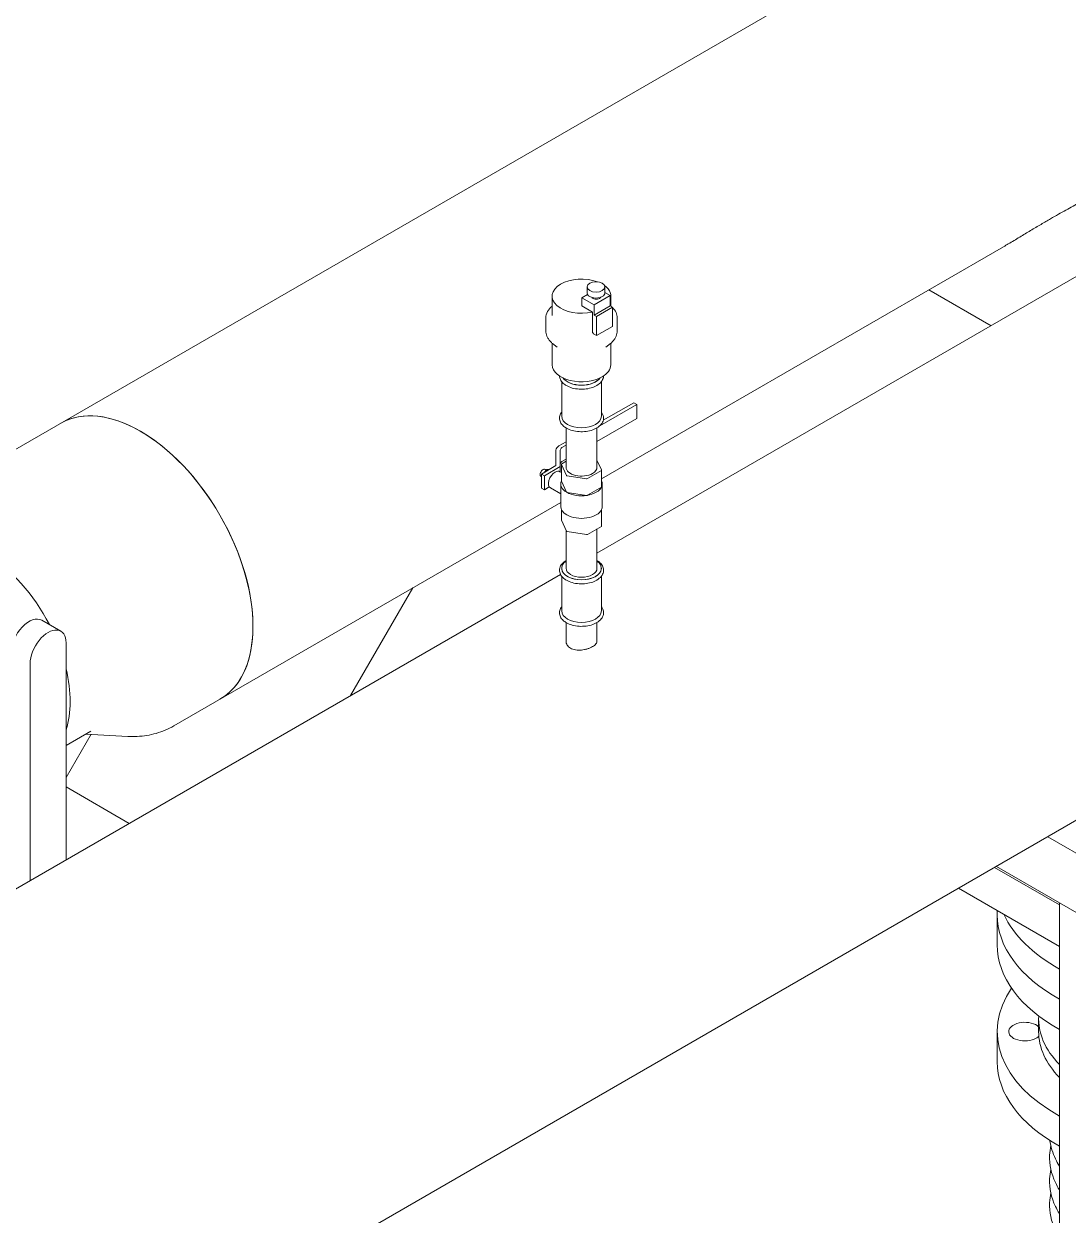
# Model space of a CAD drawing. Header units: millimetres. Extents: x -312439 to 477422, y -331570 to 212570.
# Drawn here: x 346252 to 348012, y 101527 to 103533 of the extents above; entities that cross this region are included whole.
import ezdxf

# ---------------------------------------------------------------- set-up
doc = ezdxf.new("R2010")
doc.units = ezdxf.units.MM

msp = doc.modelspace()

# ---------------------------------------------------------------- linework, layer by layer
at = {"color": 5, "linetype": 'Continuous', "lineweight": 0, "extrusion": (-1.11022e-16, 0.816497, 0.57735)}
for p, q in [((347217.848, 102641.49), (352900.982, 105922.649)), ((349090.557, 104463.375), (346236.683, 102815.69)), ((347225.708, 102766.996), (347902.842, 103157.94)), ((347777.239, 103085.423), (347882.001, 103024.939)), ((347158.326, 102872.296), (347158.326, 102930.753)), ((347225.197, 102872.296), (347225.197, 102930.753)), ((347165.674, 102852.823), (347165.674, 102786.59)), ((347217.848, 102852.823), (347217.848, 102786.59)), ((347156.679, 102727.142), (346505.024, 102350.909)), ((347165.674, 102680.498), (347165.674, 102616.238)), ((347217.848, 102682.651), (347217.848, 102616.238)), ((347158.326, 102616.027), (347158.326, 102616.238)), ((347225.197, 102616.027), (347225.197, 102616.238)), ((344606.234, 101133.674), (347156.368, 102605.995)), ((347158.326, 102544.45), (347158.326, 102602.907)), ((347225.197, 102544.45), (347225.197, 102602.907)), ((346802.792, 102401.857), (346907.554, 102583.309)), ((347165.674, 102524.977), (347165.674, 102493.61)), ((347217.848, 102524.977), (347217.848, 102493.61)), ((346365.156, 102341.998), (346323.319, 102317.844)), ((346323.319, 102263.612), (346365.478, 102336.633)), ((346356.715, 102337.125), (346427.337, 102333.163)), ((346472.92, 101295.561), (348240.698, 102316.188)), ((346429.793, 102186.506), (346323.319, 102247.979))]:
    msp.add_line(p, q, dxfattribs=at)
at = {"color": 2, "linetype": 'Continuous', "lineweight": 0, "extrusion": (-1.11022e-16, 0.816497, 0.57735)}
for p, q in [((347142.091, 103074.609), (347142.091, 103042.333)), ((347201.96, 103077.583), (347192.177, 103071.934)), ((347192.177, 103058.252), (347192.177, 103071.934)), ((347192.177, 103071.934), (347213.017, 103059.902)), ((347201.294, 103090.194), (347201.294, 103080.132)), ((347240.05, 103075.51), (347213.017, 103059.902)), ((347231.207, 103090.194), (347231.207, 103080.132)), ((347231.207, 103080.616), (347240.05, 103075.51)), ((347240.05, 103075.51), (347240.05, 103058.498)), ((347241.431, 103074.609), (347241.431, 103057.701)), ((347192.177, 103058.252), (347210.033, 103047.943)), ((347213.017, 103059.902), (347213.017, 103042.89)), ((347240.05, 103058.498), (347213.017, 103042.89)), ((347244.157, 103056.127), (347217.123, 103040.52)), ((347240.05, 103058.498), (347244.157, 103056.127)), ((347244.157, 103056.127), (347244.157, 103023.749)), ((347131.534, 103037.929), (347131.534, 103016.39)), ((347210.033, 103047.943), (347210.033, 103015.667)), ((347213.017, 103042.89), (347217.123, 103040.52)), ((347217.123, 103040.52), (347217.123, 103008.141)), ((347251.988, 103037.929), (347251.988, 103016.39)), ((347217.123, 103008.141), (347244.157, 103023.749)), ((347142.479, 102995.303), (347142.479, 102958.924)), ((347150.598, 102988.553), (347143.008, 102994.856)), ((347213.249, 103010.378), (347217.123, 103008.141)), ((347232.924, 102988.553), (347240.514, 102994.856)), ((347241.043, 102995.303), (347241.043, 102958.924))]:
    msp.add_line(p, q, dxfattribs=at)
at = {"color": 4, "linetype": 'Continuous', "lineweight": 0, "extrusion": (-1.11022e-16, 0.816497, 0.57735)}
for p, q in [((347284.945, 102892.29), (347222.408, 102856.184)), ((347279.836, 102895.24), (347228.39, 102865.538)), ((347284.945, 102892.29), (347279.836, 102895.24)), ((347284.945, 102868.69), (347284.945, 102892.29)), ((347284.945, 102868.69), (347217.848, 102829.951)), ((347148.727, 102815.451), (347148.727, 102789.23)), ((347165.674, 102829.328), (347153.741, 102822.439)), ((347155.953, 102815.451), (347155.953, 102787.502)), ((347165.674, 102823.428), (347158.85, 102819.489)), ((347157.815, 102791.568), (347157.815, 102763.568)), ((347157.875, 102791.303), (347166.497, 102772.726)), ((347165.674, 102796.528), (347158.333, 102792.29)), ((347165.674, 102799.828), (347158.85, 102795.889)), ((347225.647, 102781.876), (347217.848, 102798.681)), ((347123.537, 102771.056), (347124.149, 102770.703)), ((347148.727, 102789.23), (347124.149, 102775.039)), ((347129.258, 102772.089), (347124.149, 102775.039)), ((347124.149, 102775.039), (347124.149, 102751.439)), ((347155.953, 102787.502), (347129.258, 102772.089)), ((347129.258, 102748.489), (347129.258, 102772.089)), ((347132.911, 102782.261), (347129.666, 102778.225)), ((347130.398, 102782.94), (347132.487, 102781.734)), ((347136.969, 102782.441), (347133.724, 102782.731)), ((347155.236, 102778.996), (347157.815, 102777.507)), ((347155.953, 102778.582), (347155.953, 102787.502)), ((347167.748, 102772.003), (347199.925, 102767.026)), ((347201.634, 102767.29), (347225.189, 102780.89)), ((347225.708, 102781.612), (347225.708, 102753.612)), ((347124.149, 102751.439), (347129.258, 102748.489)), ((347137.526, 102753.263), (347129.258, 102748.489)), ((347139.371, 102751.519), (347156.679, 102741.526)), ((347156.679, 102758.59), (347156.679, 102720.59)), ((347166.497, 102744.726), (347157.875, 102763.303)), ((347225.189, 102752.89), (347201.634, 102739.29)), ((347226.843, 102758.59), (347226.843, 102720.59)), ((347199.925, 102739.026), (347167.748, 102744.003)), ((347157.815, 102715.479), (347157.815, 102697.568)), ((347225.708, 102715.479), (347225.708, 102687.612)), ((347157.875, 102697.303), (347166.497, 102678.726)), ((347167.748, 102678.003), (347199.925, 102673.026)), ((347201.634, 102673.29), (347225.189, 102686.89)), ((346314.442, 102510.286), (346282.38, 102528.796)), ((346323.319, 102490.663), (346323.319, 102125.033)), ((346262.698, 102090.033), (346262.698, 102455.663)), ((347892.219, 101981.779), (347892.219, 102039.872)), ((347962.03, 101857.405), (347962.03, 101835.779)), ((347892.219, 101835.779), (347892.219, 101784.979))]:
    msp.add_line(p, q, dxfattribs=at)
at = {"color": 7, "linetype": 'Continuous', "lineweight": 0, "extrusion": (-1.11022e-16, 0.816497, 0.57735)}
for p, q in [((347977.393, 102164.168), (349242.152, 101433.96)), ((347890.79, 102114.168), (349155.549, 101383.96)), ((347997.015, 101979.368), (347827.162, 102077.433)), ((347997.015, 102052.839), (347997.015, 101100.498))]:
    msp.add_line(p, q, dxfattribs=at)
at = {"color": 3, "linetype": 'Continuous', "lineweight": 0, "extrusion": (-1.11022e-16, 0.816497, 0.57735)}
msp.add_line((347887.784, 102112.433), (347997.015, 102049.368), dxfattribs=at)
at = {"color": 2, "linetype": 'Continuous', "lineweight": 0}
for centre, major_axis, start_param, end_param in [((347191.761, 103074.609), (49.67, 0), 0.99850396, 5.08910778), ((347191.761, 103074.609), (49.67, 0), 6.04686333, 6.95269623), ((347216.251, 103080.132), (14.957, 0), 3.14159265, 5.49778714), ((347216.554, 103073.976), (7.931, 0), 3.45187337, 5.49778714), ((347216.554, 103073.976), (7.931, 0), 5.49778714, 6.02983643), ((347216.251, 103080.132), (14.957, 0), 5.49778714, 6.28318531), ((347191.761, 102958.924), (49.282, 0), 3.14159265, 5.49778714), ((347191.761, 102958.924), (49.282, 0), 5.49778714, 6.28318531), ((347191.761, 102943.873), (-33.436, 0), 0.37044703, 2.77114563), ((347191.761, 102944.085), (-33.436, 0), 0.3878939, 2.75369876)]:
    msp.add_ellipse(centre, major_axis=major_axis, ratio=0.57735027, start_param=start_param, end_param=end_param, dxfattribs=at)
msp.add_ellipse((347216.251, 103090.194), major_axis=(14.957, 0), ratio=0.57735027, dxfattribs=at)
at = {"color": 5, "linetype": 'Continuous', "lineweight": 0}
for centre, major_axis, start_param, end_param in [((346448.456, 102628.103), (-134.171, 232.391), 3.14159265, 6.28318531), ((346448.456, 102628.103), (134.171, -232.391), 0, 3.14159265), ((347191.761, 102872.296), (-33.436, 0), 0, 3.14159265), ((347191.761, 102786.59), (26.087, 0), 3.14159265, 5.49778714), ((347191.761, 102786.59), (26.087, 0), 5.49778714, 6.28318531), ((346184.492, 102475.703), (103.062, -178.509), 1.49465778, 3.14159265), ((347191.761, 102616.238), (-33.436, 0), 5.60740608, 10.10055718), ((347191.761, 102616.027), (-33.436, 0), 0, 3.14159265), ((347191.761, 102616.238), (-26.087, 0), 0, 3.14159265), ((347191.761, 102544.45), (-33.436, 0), 0, 3.14159265), ((346184.492, 102475.703), (103.062, -178.509), 0.47592031, 1.09487601)]:
    msp.add_ellipse(centre, major_axis=major_axis, ratio=0.57735027, start_param=start_param, end_param=end_param, dxfattribs=at)
at = {"color": 4, "linetype": 'Continuous', "lineweight": 0}
for centre, major_axis, start_param, end_param in [((347165.844, 102815.451), (-17.116, 0), 5.49778714, 6.28318531), ((347165.844, 102815.451), (-9.89, 0), 5.49778714, 6.28318531), ((347165.844, 102791.851), (-9.89, 0), 5.49778714, 6.28318531), ((347159.584, 102791.568), (-1.769, 0), 5.49778714, 6.54498469), ((347126.968, 102776.998), (-3.43, -5.942), 3.14159265, 6.28318531), ((347133.318, 102781.682), (0.575, 0.996), 0.26179939, 1.30899694), ((347147.303, 102765.257), (7.932, 13.739), 0.78539816, 3.14159265), ((347147.303, 102765.257), (7.932, 13.739), 0, 0.78539816), ((347168.206, 102772.99), (1.769, 0), 3.40339204, 4.45058959), ((347223.938, 102781.612), (1.769, 0), 5.49778714, 6.54498469), ((347191.761, 102758.59), (-35.082, 0), 6.02811046, 7.06858347), ((347159.584, 102763.568), (-1.769, 0), 0, 0.26179939), ((347200.383, 102768.012), (1.769, 0), 4.45058959, 5.49778714), ((347191.761, 102758.59), (-35.082, 0), 1.83259571, 2.87979327), ((347223.938, 102753.612), (1.769, 0), 5.49778714, 6.02138592), ((347191.761, 102758.59), (-35.082, 0), 2.87979327, 3.3966675), ((347223.938, 102753.612), (1.769, 0), 6.02138592, 6.28318531), ((347168.206, 102744.99), (-1.769, 0), 0.26179939, 0.78539816), ((347191.761, 102758.59), (-35.082, 0), 0.78539816, 1.83259571), ((347168.206, 102744.99), (-1.769, 0), 0.78539816, 1.30899694), ((347200.383, 102740.012), (-1.769, 0), 1.30899694, 1.83259571), ((347200.383, 102740.012), (-1.769, 0), 1.83259571, 2.35619449), ((347191.761, 102720.59), (-35.082, 0), 0, 0.78539816), ((347191.761, 102720.59), (-35.082, 0), 1.83259571, 2.87979327), ((347191.761, 102720.59), (-35.082, 0), 2.87979327, 3.14159265), ((347159.584, 102697.568), (-1.769, 0), 0, 0.26179939), ((347191.761, 102720.59), (-35.082, 0), 0.78539816, 1.83259571), ((347168.206, 102678.99), (1.769, 0), 3.40339204, 4.45058959), ((347200.383, 102674.012), (1.769, 0), 4.45058959, 5.49778714), ((347223.938, 102687.612), (1.769, 0), 5.49778714, 6.28318531), ((346260.947, 102491.673), (-21.433, -37.123), 3.14159265, 5.49778714), ((346293.008, 102473.163), (21.433, 37.123), 5.49778714, 8.6393798), ((348233.923, 102032.579), (341.704, 0), 3.14159265, 3.94631271), ((348233.923, 102032.579), (-341.704, 0), 0, 0.80472006), ((348233.923, 102083.379), (341.704, 0), 3.39746165, 3.94631271), ((348233.923, 101981.779), (-341.704, 0), 0, 0.80472006), ((348233.923, 101835.779), (-341.704, 0), 5.904147, 7.08790536), ((347938.76, 101835.779), (-27.189, 0), 3.68518566, 8.6393798), ((348233.923, 101857.405), (271.893, 0), 3.1111056, 3.65449129), ((347938.76, 101835.779), (-27.189, 0), 2.35619449, 2.62231302), ((348233.923, 101835.779), (271.893, 0), 3.14159265, 3.65449129), ((348233.923, 101784.979), (341.704, 0), 3.14159265, 3.94631271)]:
    msp.add_ellipse(centre, major_axis=major_axis, ratio=0.57735027, start_param=start_param, end_param=end_param, dxfattribs=at)
at = {"color": 5, "linetype": 'Continuous', "lineweight": 0}
for points, knots in [([(347982.265, 103205.063), (347986.684, 103207.615), (347991.025, 103210.097), (347999.562, 103214.942), (348003.759, 103217.304), (348016.15, 103224.238), (348024.144, 103228.657), (348039.612, 103237.222), (348047.082, 103241.367), (348057.534, 103247.274), (348060.742, 103249.103), (348063.886, 103250.918)], [0, 0, 0, 0, 7.65472201, 7.65472201, 15.30944403, 15.30944403, 30.61888806, 30.61888806, 45.92833209, 45.92833209, 52.88894709, 52.88894709, 52.88894709, 52.88894709]), ([(347902.842, 103157.94), (347905.554, 103159.505), (347908.252, 103161.08), (347914.175, 103164.564), (347917.397, 103166.477), (347923.793, 103170.295), (347926.967, 103172.2), (347936.396, 103177.87), (347942.562, 103181.59), (347954.56, 103188.786), (347960.395, 103192.263), (347971.657, 103198.906), (347977.083, 103202.071), (347982.265, 103205.063)], [607.44108826, 607.44108826, 607.44108826, 607.44108826, 611.15535245, 611.15535245, 615.64317965, 615.64317965, 620.13100684, 620.13100684, 629.10666122, 629.10666122, 638.08231561, 638.08231561, 647.05796999, 647.05796999, 647.05796999, 647.05796999]), ([(347158.326, 102879.416), (347157.634, 102878.522), (347157.026, 102877.586), (347155.304, 102874.311), (347154.643, 102871.787), (347154.659, 102866.942), (347155.217, 102864.645), (347157.353, 102860.216), (347159.001, 102858.11), (347162.578, 102854.85), (347164.339, 102853.585), (347166.281, 102852.464)], [5.07776411, 5.07776411, 5.07776411, 5.07776411, 5.20308943, 5.20308943, 5.49960063, 5.49960063, 5.76931504, 5.76931504, 6.06248419, 6.06248419, 6.28318531, 6.28318531, 6.28318531, 6.28318531]), ([(347166.281, 102852.464), (347169.243, 102850.754), (347172.627, 102849.377), (347179.897, 102847.355), (347183.782, 102846.71), (347191.662, 102846.192), (347195.655, 102846.314), (347203.393, 102847.312), (347207.135, 102848.188), (347214.034, 102850.649), (347217.186, 102852.238), (347222.538, 102856.051), (347224.75, 102858.276), (347227.751, 102863.072), (347228.639, 102865.607), (347229.001, 102870.511), (347228.617, 102872.846), (347227.121, 102876.572), (347226.258, 102878.044), (347225.197, 102879.416)], [0, 0, 0, 0, 0.33655387, 0.33655387, 0.67193106, 0.67193106, 1.00520158, 1.00520158, 1.33890183, 1.33890183, 1.67516523, 1.67516523, 2.00952366, 2.00952366, 2.31354774, 2.31354774, 2.58394307, 2.58394307, 2.77621752, 2.77621752, 2.77621752, 2.77621752]), ([(347165.674, 102629.5), (347164.507, 102628.794), (347163.409, 102628.034), (347159.894, 102625.232), (347157.87, 102622.922), (347155.304, 102618.041), (347154.643, 102615.517), (347154.659, 102610.672), (347155.217, 102608.376), (347157.353, 102603.946), (347159.001, 102601.84), (347162.578, 102598.58), (347164.339, 102597.316), (347166.281, 102596.195)], [4.73562994, 4.73562994, 4.73562994, 4.73562994, 4.87096443, 4.87096443, 5.20308943, 5.20308943, 5.49960063, 5.49960063, 5.76931504, 5.76931504, 6.06248419, 6.06248419, 6.28318531, 6.28318531, 6.28318531, 6.28318531]), ([(347166.281, 102596.195), (347169.243, 102594.485), (347172.627, 102593.107), (347179.897, 102591.086), (347183.782, 102590.44), (347191.662, 102589.922), (347195.655, 102590.044), (347203.393, 102591.042), (347207.135, 102591.918), (347214.034, 102594.38), (347217.186, 102595.969), (347222.538, 102599.782), (347224.75, 102602.007), (347227.751, 102606.803), (347228.639, 102609.337), (347229.001, 102614.241), (347228.617, 102616.576), (347226.815, 102621.066), (347225.349, 102623.202), (347221.882, 102626.741), (347219.981, 102628.209), (347217.848, 102629.5)], [0, 0, 0, 0, 0.33655387, 0.33655387, 0.67193106, 0.67193106, 1.00520158, 1.00520158, 1.33890183, 1.33890183, 1.67516523, 1.67516523, 2.00952366, 2.00952366, 2.31354774, 2.31354774, 2.58394307, 2.58394307, 2.87101681, 2.87101681, 3.11835169, 3.11835169, 3.11835169, 3.11835169]), ([(347158.326, 102551.57), (347157.634, 102550.676), (347157.026, 102549.74), (347155.304, 102546.465), (347154.643, 102543.94), (347154.659, 102539.096), (347155.217, 102536.799), (347157.353, 102532.37), (347159.001, 102530.263), (347162.578, 102527.003), (347164.339, 102525.739), (347166.281, 102524.618)], [5.07776411, 5.07776411, 5.07776411, 5.07776411, 5.20308943, 5.20308943, 5.49960063, 5.49960063, 5.76931504, 5.76931504, 6.06248419, 6.06248419, 6.28318531, 6.28318531, 6.28318531, 6.28318531]), ([(347166.281, 102524.618), (347169.243, 102522.908), (347172.627, 102521.531), (347179.897, 102519.509), (347183.782, 102518.864), (347191.662, 102518.345), (347195.655, 102518.468), (347203.393, 102519.466), (347207.135, 102520.342), (347214.034, 102522.803), (347217.186, 102524.392), (347222.538, 102528.205), (347224.75, 102530.43), (347227.751, 102535.226), (347228.639, 102537.761), (347229.001, 102542.664), (347228.617, 102544.999), (347227.121, 102548.726), (347226.258, 102550.198), (347225.197, 102551.57)], [0, 0, 0, 0, 0.33655387, 0.33655387, 0.67193106, 0.67193106, 1.00520158, 1.00520158, 1.33890183, 1.33890183, 1.67516523, 1.67516523, 2.00952366, 2.00952366, 2.31354774, 2.31354774, 2.58394307, 2.58394307, 2.77621752, 2.77621752, 2.77621752, 2.77621752]), ([(347165.674, 102493.61), (347165.674, 102492.506), (347165.83, 102491.362), (347166.487, 102489.104), (347166.988, 102487.989), (347168.317, 102485.887), (347169.145, 102484.898), (347171.062, 102483.118), (347172.152, 102482.328), (347174.478, 102480.985), (347175.791, 102480.388), (347178.646, 102479.412), (347180.189, 102479.032), (347183.403, 102478.512), (347185.076, 102478.371), (347188.439, 102478.309), (347190.128, 102478.387), (347193.394, 102478.711), (347195.083, 102478.968), (347198.446, 102479.661), (347200.12, 102480.096), (347203.333, 102481.105), (347204.876, 102481.679), (347207.732, 102482.914), (347209.044, 102483.574), (347211.37, 102484.917), (347212.46, 102485.644), (347214.377, 102487.165), (347215.205, 102487.959), (347216.534, 102489.573), (347217.035, 102490.394), (347217.692, 102492.022), (347217.848, 102492.83), (347217.848, 102493.61)], [24.1713795, 24.1713795, 24.1713795, 24.1713795, 26.18581875, 26.18581875, 28.200258, 28.200258, 30.21469724, 30.21469724, 32.22913649, 32.22913649, 34.24357574, 34.24357574, 36.25801499, 36.25801499, 38.27245424, 38.27245424, 40.28689348, 40.28689348, 42.3010963, 42.3010963, 44.31529911, 44.31529911, 46.32950192, 46.32950192, 48.34370474, 48.34370474, 50.35790755, 50.35790755, 52.37211036, 52.37211036, 54.38631318, 54.38631318, 56.40051599, 56.40051599, 56.40051599, 56.40051599]), ([(346505.024, 102350.909), (346500.293, 102348.177), (346495.39, 102345.743), (346485.344, 102341.509), (346480.2, 102339.709), (346469.775, 102336.749), (346464.494, 102335.589), (346453.884, 102333.887), (346448.555, 102333.344), (346437.918, 102332.834), (346432.611, 102332.867), (346427.337, 102333.163)], [0.785398163, 0.785398163, 0.785398163, 0.785398163, 0.857671588, 0.857671588, 0.929945013, 0.929945013, 1.002218438, 1.002218438, 1.074491863, 1.074491863, 1.146765287, 1.146765287, 1.146765287, 1.146765287])]:
    msp.add_open_spline(points, degree=3, knots=knots, dxfattribs=at)
at = {"color": 2, "linetype": 'Continuous', "lineweight": 0}
for points, knots in [([(347131.534, 103037.929), (347131.534, 103041.64), (347132.536, 103045.344), (347136.251, 103052.087), (347138.836, 103055.156), (347142.091, 103057.934)], [0.785398163, 0.785398163, 0.785398163, 0.785398163, 1.093359117, 1.093359117, 1.380210707, 1.380210707, 1.380210707, 1.380210707]), ([(347241.431, 103057.934), (347241.594, 103057.795), (347241.756, 103057.655), (347242.015, 103057.426), (347242.114, 103057.338), (347242.212, 103057.25)], [3.3321782735, 3.3321782735, 3.3321782735, 3.3321782735, 3.3465626876, 3.3465626876, 3.3555185585, 3.3555185585, 3.3555185585, 3.3555185585]), ([(347244.157, 103055.379), (347246.65, 103052.802), (347248.599, 103050.024), (347251.286, 103044.146), (347251.988, 103041.039), (347251.988, 103037.929)], [3.417562829, 3.417562829, 3.417562829, 3.417562829, 3.668892293, 3.668892293, 3.926990817, 3.926990817, 3.926990817, 3.926990817]), ([(347143.008, 102994.856), (347141.579, 102996.043), (347140.262, 102997.291), (347137.876, 102999.899), (347136.807, 103001.259), (347134.942, 103004.081), (347134.147, 103005.542), (347132.857, 103008.545), (347132.364, 103010.086), (347131.702, 103013.215), (347131.534, 103014.803), (347131.534, 103016.39)], [0.177920532, 0.177920532, 0.177920532, 0.177920532, 0.299416059, 0.299416059, 0.420911585, 0.420911585, 0.542407111, 0.542407111, 0.663902637, 0.663902637, 0.785398163, 0.785398163, 0.785398163, 0.785398163]), ([(347210.033, 103015.667), (347210.033, 103015.46), (347210.052, 103015.224), (347210.132, 103014.738), (347210.194, 103014.488), (347210.339, 103014.017), (347210.439, 103013.753), (347210.674, 103013.234), (347210.809, 103012.978), (347211.087, 103012.513), (347211.255, 103012.262), (347211.616, 103011.79), (347211.809, 103011.568), (347212.179, 103011.185), (347212.392, 103010.99), (347212.826, 103010.644), (347213.047, 103010.495), (347213.249, 103010.378)], [5.27564287, 5.27564287, 5.27564287, 5.27564287, 5.58507837, 5.58507837, 5.89451387, 5.89451387, 6.21795239, 6.21795239, 6.54139091, 6.54139091, 6.88072373, 6.88072373, 7.22005655, 7.22005655, 7.5703925, 7.5703925, 7.92072845, 7.92072845, 7.92072845, 7.92072845]), ([(347251.988, 103016.39), (347251.988, 103014.803), (347251.82, 103013.215), (347251.158, 103010.086), (347250.665, 103008.545), (347249.375, 103005.542), (347248.58, 103004.081), (347246.715, 103001.259), (347245.646, 102999.899), (347243.26, 102997.291), (347241.943, 102996.043), (347240.514, 102994.856)], [3.926990817, 3.926990817, 3.926990817, 3.926990817, 4.048486343, 4.048486343, 4.169981869, 4.169981869, 4.291477396, 4.291477396, 4.412972922, 4.412972922, 4.534468448, 4.534468448, 4.534468448, 4.534468448]), ([(347154.667, 102940.192), (347154.763, 102938.097), (347155.311, 102936.027), (347157.353, 102931.793), (347159.001, 102929.686), (347162.578, 102926.426), (347164.339, 102925.162), (347166.281, 102924.041)], [5.524333477, 5.524333477, 5.524333477, 5.524333477, 5.769315043, 5.769315043, 6.06248419, 6.06248419, 6.283185307, 6.283185307, 6.283185307, 6.283185307]), ([(347166.281, 102924.041), (347169.243, 102922.331), (347172.627, 102920.954), (347179.897, 102918.932), (347183.782, 102918.287), (347191.662, 102917.768), (347195.655, 102917.891), (347203.393, 102918.889), (347207.135, 102919.765), (347214.034, 102922.226), (347217.186, 102923.815), (347222.538, 102927.628), (347224.75, 102929.853), (347227.751, 102934.649), (347228.639, 102937.184), (347228.841, 102939.916), (347228.849, 102940.054), (347228.855, 102940.192)], [0, 0, 0, 0, 0.33655387, 0.33655387, 0.67193106, 0.67193106, 1.00520158, 1.00520158, 1.33890183, 1.33890183, 1.67516523, 1.67516523, 2.00952366, 2.00952366, 2.31354774, 2.31354774, 2.32964816, 2.32964816, 2.32964816, 2.32964816])]:
    msp.add_open_spline(points, degree=3, knots=knots, dxfattribs=at)
at = {"color": 4, "linetype": 'Continuous', "lineweight": 0}
for points, knots in [([(347981.108, 101652.256), (347982.423, 101641.751), (347985.538, 101631.39), (347992.256, 101617.344), (347994.504, 101613.3), (347997.015, 101609.342)], [5.569965798, 5.569965798, 5.569965798, 5.569965798, 5.767211043, 5.767211043, 5.848945832, 5.848945832, 5.848945832, 5.848945832]), ([(347982.553, 101643.824), (347981.38, 101638.443), (347980.678, 101633.001), (347979.83, 101611.898), (347983.241, 101596.192), (347992.256, 101577.344), (347994.504, 101573.3), (347997.015, 101569.342)], [5.37261634, 5.37261634, 5.37261634, 5.37261634, 5.474589709, 5.474589709, 5.767211043, 5.767211043, 5.848945832, 5.848945832, 5.848945832, 5.848945832]), ([(347982.553, 101603.824), (347981.38, 101598.443), (347980.678, 101593.001), (347979.83, 101571.898), (347983.241, 101556.192), (347992.256, 101537.344), (347994.504, 101533.3), (347997.015, 101529.342)], [5.37261634, 5.37261634, 5.37261634, 5.37261634, 5.474589709, 5.474589709, 5.767211043, 5.767211043, 5.848945832, 5.848945832, 5.848945832, 5.848945832]), ([(347982.553, 101563.824), (347981.38, 101558.443), (347980.678, 101553.001), (347979.83, 101531.898), (347983.241, 101516.192), (347992.256, 101497.344), (347994.504, 101493.3), (347997.015, 101489.342)], [5.37261634, 5.37261634, 5.37261634, 5.37261634, 5.474589709, 5.474589709, 5.767211043, 5.767211043, 5.848945832, 5.848945832, 5.848945832, 5.848945832])]:
    msp.add_open_spline(points, degree=3, knots=knots, dxfattribs=at)

doc.saveas('drawing.dxf')
